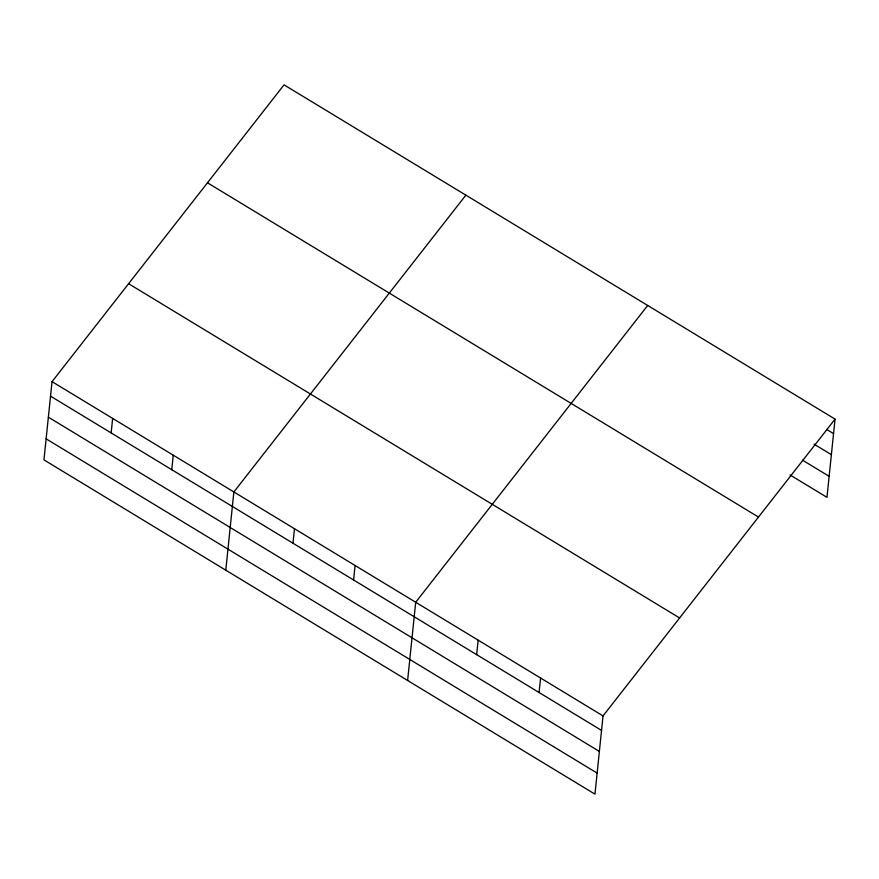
<?xml version="1.0" encoding="UTF-8"?>
<svg xmlns="http://www.w3.org/2000/svg" width="879" height="879" viewBox="0 0 879 879"><rect width="100%" height="100%" fill="white"/><g stroke="black" fill="none" stroke-linecap="round" stroke-linejoin="round"><path stroke-width="1.32" d="M52.037 381.651L43.95 459.882L594.962 794.144L603.038 715.913L835.05 419.118L284.038 84.856L52.037 381.651L603.038 715.913M111.15 432.918L112.644 418.426M171.757 469.694L173.251 455.19M225.782 570.185L233.869 491.954L465.87 195.16M292.982 543.222L294.476 528.729M353.589 579.997L355.083 565.494M407.614 680.489L415.701 602.258L647.702 305.474M476.649 654.646L478.143 640.143M539.091 692.52L540.596 678.028M835.05 419.118L826.963 497.349L789.957 474.902M826.612 429.402L833.556 433.611M814.031 444.126L831.38 454.641M802.538 460.178L829.139 476.319M207.477 182.799L758.489 517.061M128.598 283.708L679.61 617.97M50.532 396.154L601.544 730.405M48.367 417.184L599.368 751.435M46.126 438.852L597.127 773.102"/></g></svg>
